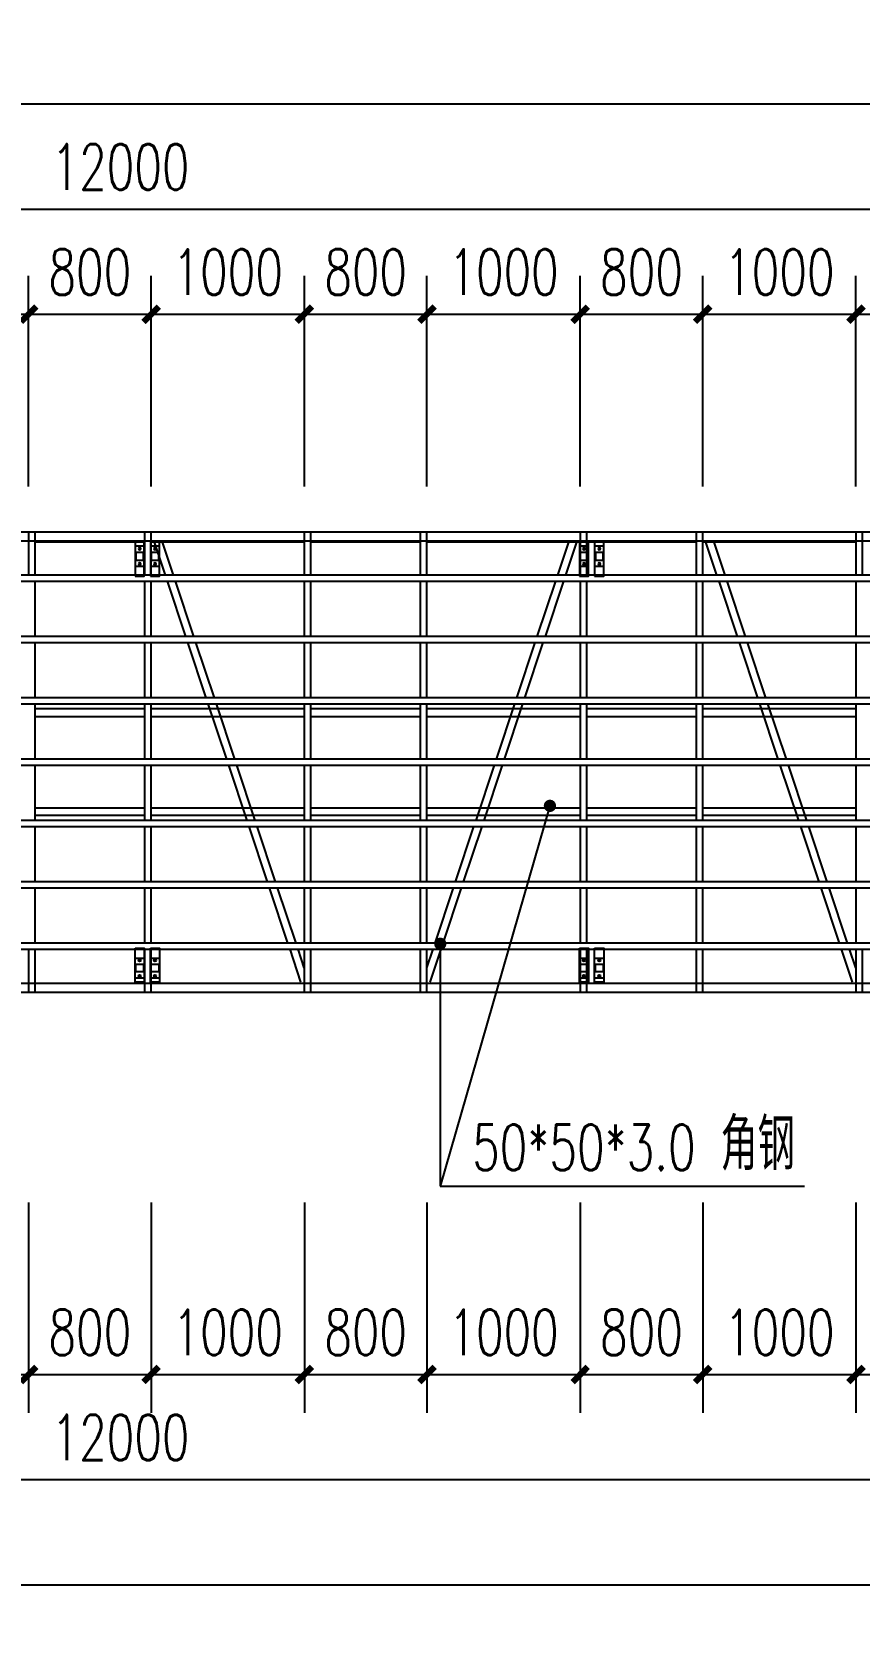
# Model space of a CAD drawing. Extents: x 396092 to 455492, y 17293 to 132793.
# Drawn here: x 411483 to 416883, y 99136 to 109517 of the extents above; entities that cross this region are included whole.
import ezdxf

# ---------------------------------------------------------------- set-up
doc = ezdxf.new("R2010")
doc.units = 0
doc.header["$LTSCALE"] = 1000
doc.header["$MEASUREMENT"] = 0
for name, color, linetype in [('DIM_LEAD', 3, 'Continuous'), ('PUB_DIM', 3, 'Continuous'), ('PUB_TEXT', 7, 'Continuous'), ('W-STEEL_FRAME钢架', 3, 'Continuous'), ('W-STEEL_KEEL钢龙骨', 5, 'Continuous')]:
    doc.layers.add(name, color=color, linetype=linetype)
doc.styles.add('_TCH_DIM', font='SIMPLEX', dxfattribs={"bigfont": 'GBCBIG'})
doc.styles.add('_TCH_DIM_T3', font='SIMPLEX', dxfattribs={"width": 0.705882, "bigfont": 'GBCBIG'})
doc.dimstyles.new('_TCH_ARCH&&100', dxfattribs={"dimtxt": 297.5, "dimasz": 100, "dimexe": 250, "dimexo": 300, "dimgap": 126.25, "dimtad": 1, "dimdec": 0, "dimzin": 0, "dimdsep": 46, "dimtxsty": '_TCH_DIM_T3', "dimblk": 'ARCHTICK', "dimcen": 0.09, "dimclrt": 7, "dimazin": 2, "dimtfac": 1, "dimtdec": 0, "dimtix": 1, "dimtmove": 2, "dimatfit": 3, "dimfxl": 100, "dimtolj": 1, "dimtzin": 0, "dimarcsym": 0})

# ---------------------------------------------------------------- blocks, each defined once
blk = doc.blocks.new('A$C2ace10f5')
for points in [[(215, -27), (275, -27), (275, -249), (215, -249)], [(215, -92), (275, -92), (275, -222), (215, -222)], [(220, -132), (270, -132), (270, -182), (220, -182)]]:
    blk.add_lwpolyline(points, close=True)
for centre in [(245, -107), (245, -207)]:
    blk.add_circle(centre, 7)
blk = doc.blocks.new('_ArchTick')
at = {"color": 0, "linetype": 'ByBlock', "const_width": 0.4}
blk.add_lwpolyline([(-0.5, -0.5), (0.5, 0.5)], dxfattribs=at)
blk = doc.blocks.new('*D264')
at = {"layer": 'Defpoints', "color": 0, "transparency": 16777216}
for p in [(406062, 100808), (440562, 100808), (440562, 99386)]:
    blk.add_point(p, dxfattribs=at)
at = {"layer": 'PUB_DIM', "color": 0, "lineweight": -2, "transparency": 16777216}
for p, q in [((406062, 100508), (406062, 99136)), ((440562, 100508), (440562, 99136)), ((406062, 99386), (440562, 99386))]:
    blk.add_line(p, q, dxfattribs=at)
at = {"layer": 'PUB_DIM', "color": 0, "lineweight": -2, "transparency": 16777216, "xscale": 100, "yscale": 100, "zscale": 100, "rotation": 180}
blk.add_blockref('_ArchTick', (406062, 99386), dxfattribs=at)
at = {"layer": 'PUB_DIM', "color": 0, "lineweight": -2, "transparency": 16777216, "xscale": 100, "yscale": 100, "zscale": 100}
blk.add_blockref('_ArchTick', (440562, 99386), dxfattribs=at)
at = {"layer": 'PUB_DIM', "color": 7, "transparency": 16777216, "insert": (423312, 99661), "char_height": 297.5, "attachment_point": 5, "style": '_TCH_DIM_T3'}
blk.add_mtext('\\A1;34500', dxfattribs=at)
blk = doc.blocks.new('*D265')
at = {"layer": 'Defpoints', "color": 0, "transparency": 16777216}
for p in [(406062, 101494), (418062, 101494), (418062, 100072)]:
    blk.add_point(p, dxfattribs=at)
at = {"layer": 'PUB_DIM', "color": 0, "lineweight": -2, "transparency": 16777216}
for p, q in [((406062, 101194), (406062, 99822)), ((418062, 101194), (418062, 99822)), ((406062, 100072), (418062, 100072))]:
    blk.add_line(p, q, dxfattribs=at)
at = {"layer": 'PUB_DIM', "color": 0, "lineweight": -2, "transparency": 16777216, "xscale": 100, "yscale": 100, "zscale": 100, "rotation": 180}
blk.add_blockref('_ArchTick', (406062, 100072), dxfattribs=at)
at = {"layer": 'PUB_DIM', "color": 0, "lineweight": -2, "transparency": 16777216, "xscale": 100, "yscale": 100, "zscale": 100}
blk.add_blockref('_ArchTick', (418062, 100072), dxfattribs=at)
at = {"layer": 'PUB_DIM', "color": 7, "transparency": 16777216, "insert": (412062, 100347), "char_height": 297.5, "attachment_point": 5, "style": '_TCH_DIM_T3'}
blk.add_mtext('\\A1;12000', dxfattribs=at)
blk = doc.blocks.new('*D273')
at = {"layer": 'Defpoints', "color": 0, "transparency": 16777216}
for p in [(410462, 102180), (411462, 102180), (411462, 100758)]:
    blk.add_point(p, dxfattribs=at)
at = {"layer": 'PUB_DIM', "color": 0, "lineweight": -2, "transparency": 16777216}
for p, q in [((410462, 101880), (410462, 100508)), ((411462, 101880), (411462, 100508)), ((410462, 100758), (411462, 100758))]:
    blk.add_line(p, q, dxfattribs=at)
at = {"layer": 'PUB_DIM', "color": 0, "lineweight": -2, "transparency": 16777216, "xscale": 100, "yscale": 100, "zscale": 100, "rotation": 180}
blk.add_blockref('_ArchTick', (410462, 100758), dxfattribs=at)
at = {"layer": 'PUB_DIM', "color": 0, "lineweight": -2, "transparency": 16777216, "xscale": 100, "yscale": 100, "zscale": 100}
blk.add_blockref('_ArchTick', (411462, 100758), dxfattribs=at)
at = {"layer": 'PUB_DIM', "color": 7, "transparency": 16777216, "insert": (410962, 101033), "char_height": 297.5, "attachment_point": 5, "style": '_TCH_DIM_T3'}
blk.add_mtext('\\A1;1000', dxfattribs=at)
blk = doc.blocks.new('*D274')
at = {"layer": 'Defpoints', "color": 0, "transparency": 16777216}
for p in [(411462, 102180), (412262, 102180), (412262, 100758)]:
    blk.add_point(p, dxfattribs=at)
at = {"layer": 'PUB_DIM', "color": 0, "lineweight": -2, "transparency": 16777216}
for p, q in [((411462, 101880), (411462, 100508)), ((412262, 101880), (412262, 100508)), ((411462, 100758), (412262, 100758))]:
    blk.add_line(p, q, dxfattribs=at)
at = {"layer": 'PUB_DIM', "color": 0, "lineweight": -2, "transparency": 16777216, "xscale": 100, "yscale": 100, "zscale": 100, "rotation": 180}
blk.add_blockref('_ArchTick', (411462, 100758), dxfattribs=at)
at = {"layer": 'PUB_DIM', "color": 0, "lineweight": -2, "transparency": 16777216, "xscale": 100, "yscale": 100, "zscale": 100}
blk.add_blockref('_ArchTick', (412262, 100758), dxfattribs=at)
at = {"layer": 'PUB_DIM', "color": 7, "transparency": 16777216, "insert": (411862, 101033), "char_height": 297.5, "attachment_point": 5, "style": '_TCH_DIM_T3'}
blk.add_mtext('\\A1;800', dxfattribs=at)
blk = doc.blocks.new('*D275')
at = {"layer": 'Defpoints', "color": 0, "transparency": 16777216}
for p in [(412262, 102180), (413262, 102180), (413262, 100758)]:
    blk.add_point(p, dxfattribs=at)
at = {"layer": 'PUB_DIM', "color": 0, "lineweight": -2, "transparency": 16777216}
for p, q in [((412262, 101880), (412262, 100508)), ((413262, 101880), (413262, 100508)), ((412262, 100758), (413262, 100758))]:
    blk.add_line(p, q, dxfattribs=at)
at = {"layer": 'PUB_DIM', "color": 0, "lineweight": -2, "transparency": 16777216, "xscale": 100, "yscale": 100, "zscale": 100, "rotation": 180}
blk.add_blockref('_ArchTick', (412262, 100758), dxfattribs=at)
at = {"layer": 'PUB_DIM', "color": 0, "lineweight": -2, "transparency": 16777216, "xscale": 100, "yscale": 100, "zscale": 100}
blk.add_blockref('_ArchTick', (413262, 100758), dxfattribs=at)
at = {"layer": 'PUB_DIM', "color": 7, "transparency": 16777216, "insert": (412762, 101033), "char_height": 297.5, "attachment_point": 5, "style": '_TCH_DIM_T3'}
blk.add_mtext('\\A1;1000', dxfattribs=at)
blk = doc.blocks.new('*D276')
at = {"layer": 'Defpoints', "color": 0, "transparency": 16777216}
for p in [(413262, 102180), (414062, 102180), (414062, 100758)]:
    blk.add_point(p, dxfattribs=at)
at = {"layer": 'PUB_DIM', "color": 0, "lineweight": -2, "transparency": 16777216}
for p, q in [((413262, 101880), (413262, 100508)), ((414062, 101880), (414062, 100508)), ((413262, 100758), (414062, 100758))]:
    blk.add_line(p, q, dxfattribs=at)
at = {"layer": 'PUB_DIM', "color": 0, "lineweight": -2, "transparency": 16777216, "xscale": 100, "yscale": 100, "zscale": 100, "rotation": 180}
blk.add_blockref('_ArchTick', (413262, 100758), dxfattribs=at)
at = {"layer": 'PUB_DIM', "color": 0, "lineweight": -2, "transparency": 16777216, "xscale": 100, "yscale": 100, "zscale": 100}
blk.add_blockref('_ArchTick', (414062, 100758), dxfattribs=at)
at = {"layer": 'PUB_DIM', "color": 7, "transparency": 16777216, "insert": (413662, 101033), "char_height": 297.5, "attachment_point": 5, "style": '_TCH_DIM_T3'}
blk.add_mtext('\\A1;800', dxfattribs=at)
blk = doc.blocks.new('*D277')
at = {"layer": 'Defpoints', "color": 0, "transparency": 16777216}
for p in [(414062, 102180), (415062, 102180), (415062, 100758)]:
    blk.add_point(p, dxfattribs=at)
at = {"layer": 'PUB_DIM', "color": 0, "lineweight": -2, "transparency": 16777216}
for p, q in [((414062, 101880), (414062, 100508)), ((415062, 101880), (415062, 100508)), ((414062, 100758), (415062, 100758))]:
    blk.add_line(p, q, dxfattribs=at)
at = {"layer": 'PUB_DIM', "color": 0, "lineweight": -2, "transparency": 16777216, "xscale": 100, "yscale": 100, "zscale": 100, "rotation": 180}
blk.add_blockref('_ArchTick', (414062, 100758), dxfattribs=at)
at = {"layer": 'PUB_DIM', "color": 0, "lineweight": -2, "transparency": 16777216, "xscale": 100, "yscale": 100, "zscale": 100}
blk.add_blockref('_ArchTick', (415062, 100758), dxfattribs=at)
at = {"layer": 'PUB_DIM', "color": 7, "transparency": 16777216, "insert": (414562, 101033), "char_height": 297.5, "attachment_point": 5, "style": '_TCH_DIM_T3'}
blk.add_mtext('\\A1;1000', dxfattribs=at)
blk = doc.blocks.new('*D278')
at = {"layer": 'Defpoints', "color": 0, "transparency": 16777216}
for p in [(415062, 102180), (415862, 102180), (415862, 100758)]:
    blk.add_point(p, dxfattribs=at)
at = {"layer": 'PUB_DIM', "color": 0, "lineweight": -2, "transparency": 16777216}
for p, q in [((415062, 101880), (415062, 100508)), ((415862, 101880), (415862, 100508)), ((415062, 100758), (415862, 100758))]:
    blk.add_line(p, q, dxfattribs=at)
at = {"layer": 'PUB_DIM', "color": 0, "lineweight": -2, "transparency": 16777216, "xscale": 100, "yscale": 100, "zscale": 100, "rotation": 180}
blk.add_blockref('_ArchTick', (415062, 100758), dxfattribs=at)
at = {"layer": 'PUB_DIM', "color": 0, "lineweight": -2, "transparency": 16777216, "xscale": 100, "yscale": 100, "zscale": 100}
blk.add_blockref('_ArchTick', (415862, 100758), dxfattribs=at)
at = {"layer": 'PUB_DIM', "color": 7, "transparency": 16777216, "insert": (415462, 101033), "char_height": 297.5, "attachment_point": 5, "style": '_TCH_DIM_T3'}
blk.add_mtext('\\A1;800', dxfattribs=at)
blk = doc.blocks.new('*D279')
at = {"layer": 'Defpoints', "color": 0, "transparency": 16777216}
for p in [(415862, 102180), (416862, 102180), (416862, 100758)]:
    blk.add_point(p, dxfattribs=at)
at = {"layer": 'PUB_DIM', "color": 0, "lineweight": -2, "transparency": 16777216}
for p, q in [((415862, 101880), (415862, 100508)), ((416862, 101880), (416862, 100508)), ((415862, 100758), (416862, 100758))]:
    blk.add_line(p, q, dxfattribs=at)
at = {"layer": 'PUB_DIM', "color": 0, "lineweight": -2, "transparency": 16777216, "xscale": 100, "yscale": 100, "zscale": 100, "rotation": 180}
blk.add_blockref('_ArchTick', (415862, 100758), dxfattribs=at)
at = {"layer": 'PUB_DIM', "color": 0, "lineweight": -2, "transparency": 16777216, "xscale": 100, "yscale": 100, "zscale": 100}
blk.add_blockref('_ArchTick', (416862, 100758), dxfattribs=at)
at = {"layer": 'PUB_DIM', "color": 7, "transparency": 16777216, "insert": (416362, 101033), "char_height": 297.5, "attachment_point": 5, "style": '_TCH_DIM_T3'}
blk.add_mtext('\\A1;1000', dxfattribs=at)
blk = doc.blocks.new('*D280')
at = {"layer": 'Defpoints', "color": 0, "transparency": 16777216}
for p in [(416862, 102180), (417662, 102180), (417662, 100758)]:
    blk.add_point(p, dxfattribs=at)
at = {"layer": 'PUB_DIM', "color": 0, "lineweight": -2, "transparency": 16777216}
for p, q in [((416862, 101880), (416862, 100508)), ((417662, 101880), (417662, 100508)), ((416862, 100758), (417662, 100758))]:
    blk.add_line(p, q, dxfattribs=at)
at = {"layer": 'PUB_DIM', "color": 0, "lineweight": -2, "transparency": 16777216, "xscale": 100, "yscale": 100, "zscale": 100, "rotation": 180}
blk.add_blockref('_ArchTick', (416862, 100758), dxfattribs=at)
at = {"layer": 'PUB_DIM', "color": 0, "lineweight": -2, "transparency": 16777216, "xscale": 100, "yscale": 100, "zscale": 100}
blk.add_blockref('_ArchTick', (417662, 100758), dxfattribs=at)
at = {"layer": 'PUB_DIM', "color": 7, "transparency": 16777216, "insert": (417262, 101033), "char_height": 297.5, "attachment_point": 5, "style": '_TCH_DIM_T3'}
blk.add_mtext('\\A1;800', dxfattribs=at)
blk = doc.blocks.new('*D309')
at = {"layer": 'Defpoints', "color": 0, "transparency": 16777216}
for p in [(440562, 109047), (406062, 107625), (440562, 107625)]:
    blk.add_point(p, dxfattribs=at)
at = {"layer": 'PUB_DIM', "color": 0, "lineweight": -2, "transparency": 16777216}
for p, q in [((406062, 107925), (406062, 109297)), ((440562, 107925), (440562, 109297)), ((406062, 109047), (440562, 109047))]:
    blk.add_line(p, q, dxfattribs=at)
at = {"layer": 'PUB_DIM', "color": 0, "lineweight": -2, "transparency": 16777216, "xscale": 100, "yscale": 100, "zscale": 100, "rotation": 180}
blk.add_blockref('_ArchTick', (406062, 109047), dxfattribs=at)
at = {"layer": 'PUB_DIM', "color": 0, "lineweight": -2, "transparency": 16777216, "xscale": 100, "yscale": 100, "zscale": 100}
blk.add_blockref('_ArchTick', (440562, 109047), dxfattribs=at)
at = {"layer": 'PUB_DIM', "color": 7, "transparency": 16777216, "insert": (423312, 109322), "char_height": 297.5, "attachment_point": 5, "style": '_TCH_DIM_T3'}
blk.add_mtext('\\A1;34500', dxfattribs=at)
blk = doc.blocks.new('*D310')
at = {"layer": 'Defpoints', "color": 0, "transparency": 16777216}
for p in [(418062, 108361), (406062, 106939), (418062, 106939)]:
    blk.add_point(p, dxfattribs=at)
at = {"layer": 'PUB_DIM', "color": 0, "lineweight": -2, "transparency": 16777216}
for p, q in [((406062, 107239), (406062, 108611)), ((418062, 107239), (418062, 108611)), ((406062, 108361), (418062, 108361))]:
    blk.add_line(p, q, dxfattribs=at)
at = {"layer": 'PUB_DIM', "color": 0, "lineweight": -2, "transparency": 16777216, "xscale": 100, "yscale": 100, "zscale": 100, "rotation": 180}
blk.add_blockref('_ArchTick', (406062, 108361), dxfattribs=at)
at = {"layer": 'PUB_DIM', "color": 0, "lineweight": -2, "transparency": 16777216, "xscale": 100, "yscale": 100, "zscale": 100}
blk.add_blockref('_ArchTick', (418062, 108361), dxfattribs=at)
at = {"layer": 'PUB_DIM', "color": 7, "transparency": 16777216, "insert": (412062, 108636), "char_height": 297.5, "attachment_point": 5, "style": '_TCH_DIM_T3'}
blk.add_mtext('\\A1;12000', dxfattribs=at)
blk = doc.blocks.new('*D318')
at = {"layer": 'Defpoints', "color": 0, "transparency": 16777216}
for p in [(411462, 107675), (410462, 106252), (411462, 106252)]:
    blk.add_point(p, dxfattribs=at)
at = {"layer": 'PUB_DIM', "color": 0, "lineweight": -2, "transparency": 16777216}
for p, q in [((410462, 106552), (410462, 107925)), ((411462, 106552), (411462, 107925)), ((410462, 107675), (411462, 107675))]:
    blk.add_line(p, q, dxfattribs=at)
at = {"layer": 'PUB_DIM', "color": 0, "lineweight": -2, "transparency": 16777216, "xscale": 100, "yscale": 100, "zscale": 100, "rotation": 180}
blk.add_blockref('_ArchTick', (410462, 107675), dxfattribs=at)
at = {"layer": 'PUB_DIM', "color": 0, "lineweight": -2, "transparency": 16777216, "xscale": 100, "yscale": 100, "zscale": 100}
blk.add_blockref('_ArchTick', (411462, 107675), dxfattribs=at)
at = {"layer": 'PUB_DIM', "color": 7, "transparency": 16777216, "insert": (410962, 107950), "char_height": 297.5, "attachment_point": 5, "style": '_TCH_DIM_T3'}
blk.add_mtext('\\A1;1000', dxfattribs=at)
blk = doc.blocks.new('*D319')
at = {"layer": 'Defpoints', "color": 0, "transparency": 16777216}
for p in [(412262, 107675), (411462, 106252), (412262, 106252)]:
    blk.add_point(p, dxfattribs=at)
at = {"layer": 'PUB_DIM', "color": 0, "lineweight": -2, "transparency": 16777216}
for p, q in [((411462, 106552), (411462, 107925)), ((412262, 106552), (412262, 107925)), ((411462, 107675), (412262, 107675))]:
    blk.add_line(p, q, dxfattribs=at)
at = {"layer": 'PUB_DIM', "color": 0, "lineweight": -2, "transparency": 16777216, "xscale": 100, "yscale": 100, "zscale": 100, "rotation": 180}
blk.add_blockref('_ArchTick', (411462, 107675), dxfattribs=at)
at = {"layer": 'PUB_DIM', "color": 0, "lineweight": -2, "transparency": 16777216, "xscale": 100, "yscale": 100, "zscale": 100}
blk.add_blockref('_ArchTick', (412262, 107675), dxfattribs=at)
at = {"layer": 'PUB_DIM', "color": 7, "transparency": 16777216, "insert": (411862, 107950), "char_height": 297.5, "attachment_point": 5, "style": '_TCH_DIM_T3'}
blk.add_mtext('\\A1;800', dxfattribs=at)
blk = doc.blocks.new('*D320')
at = {"layer": 'Defpoints', "color": 0, "transparency": 16777216}
for p in [(413262, 107675), (412262, 106252), (413262, 106252)]:
    blk.add_point(p, dxfattribs=at)
at = {"layer": 'PUB_DIM', "color": 0, "lineweight": -2, "transparency": 16777216}
for p, q in [((412262, 106552), (412262, 107925)), ((413262, 106552), (413262, 107925)), ((412262, 107675), (413262, 107675))]:
    blk.add_line(p, q, dxfattribs=at)
at = {"layer": 'PUB_DIM', "color": 0, "lineweight": -2, "transparency": 16777216, "xscale": 100, "yscale": 100, "zscale": 100, "rotation": 180}
blk.add_blockref('_ArchTick', (412262, 107675), dxfattribs=at)
at = {"layer": 'PUB_DIM', "color": 0, "lineweight": -2, "transparency": 16777216, "xscale": 100, "yscale": 100, "zscale": 100}
blk.add_blockref('_ArchTick', (413262, 107675), dxfattribs=at)
at = {"layer": 'PUB_DIM', "color": 7, "transparency": 16777216, "insert": (412762, 107950), "char_height": 297.5, "attachment_point": 5, "style": '_TCH_DIM_T3'}
blk.add_mtext('\\A1;1000', dxfattribs=at)
blk = doc.blocks.new('*D321')
at = {"layer": 'Defpoints', "color": 0, "transparency": 16777216}
for p in [(414062, 107675), (413262, 106252), (414062, 106252)]:
    blk.add_point(p, dxfattribs=at)
at = {"layer": 'PUB_DIM', "color": 0, "lineweight": -2, "transparency": 16777216}
for p, q in [((413262, 106552), (413262, 107925)), ((414062, 106552), (414062, 107925)), ((413262, 107675), (414062, 107675))]:
    blk.add_line(p, q, dxfattribs=at)
at = {"layer": 'PUB_DIM', "color": 0, "lineweight": -2, "transparency": 16777216, "xscale": 100, "yscale": 100, "zscale": 100, "rotation": 180}
blk.add_blockref('_ArchTick', (413262, 107675), dxfattribs=at)
at = {"layer": 'PUB_DIM', "color": 0, "lineweight": -2, "transparency": 16777216, "xscale": 100, "yscale": 100, "zscale": 100}
blk.add_blockref('_ArchTick', (414062, 107675), dxfattribs=at)
at = {"layer": 'PUB_DIM', "color": 7, "transparency": 16777216, "insert": (413662, 107950), "char_height": 297.5, "attachment_point": 5, "style": '_TCH_DIM_T3'}
blk.add_mtext('\\A1;800', dxfattribs=at)
blk = doc.blocks.new('*D322')
at = {"layer": 'Defpoints', "color": 0, "transparency": 16777216}
for p in [(415062, 107675), (414062, 106252), (415062, 106252)]:
    blk.add_point(p, dxfattribs=at)
at = {"layer": 'PUB_DIM', "color": 0, "lineweight": -2, "transparency": 16777216}
for p, q in [((414062, 106552), (414062, 107925)), ((415062, 106552), (415062, 107925)), ((414062, 107675), (415062, 107675))]:
    blk.add_line(p, q, dxfattribs=at)
at = {"layer": 'PUB_DIM', "color": 0, "lineweight": -2, "transparency": 16777216, "xscale": 100, "yscale": 100, "zscale": 100, "rotation": 180}
blk.add_blockref('_ArchTick', (414062, 107675), dxfattribs=at)
at = {"layer": 'PUB_DIM', "color": 0, "lineweight": -2, "transparency": 16777216, "xscale": 100, "yscale": 100, "zscale": 100}
blk.add_blockref('_ArchTick', (415062, 107675), dxfattribs=at)
at = {"layer": 'PUB_DIM', "color": 7, "transparency": 16777216, "insert": (414562, 107950), "char_height": 297.5, "attachment_point": 5, "style": '_TCH_DIM_T3'}
blk.add_mtext('\\A1;1000', dxfattribs=at)
blk = doc.blocks.new('*D323')
at = {"layer": 'Defpoints', "color": 0, "transparency": 16777216}
for p in [(415862, 107675), (415062, 106252), (415862, 106252)]:
    blk.add_point(p, dxfattribs=at)
at = {"layer": 'PUB_DIM', "color": 0, "lineweight": -2, "transparency": 16777216}
for p, q in [((415062, 106552), (415062, 107925)), ((415862, 106552), (415862, 107925)), ((415062, 107675), (415862, 107675))]:
    blk.add_line(p, q, dxfattribs=at)
at = {"layer": 'PUB_DIM', "color": 0, "lineweight": -2, "transparency": 16777216, "xscale": 100, "yscale": 100, "zscale": 100, "rotation": 180}
blk.add_blockref('_ArchTick', (415062, 107675), dxfattribs=at)
at = {"layer": 'PUB_DIM', "color": 0, "lineweight": -2, "transparency": 16777216, "xscale": 100, "yscale": 100, "zscale": 100}
blk.add_blockref('_ArchTick', (415862, 107675), dxfattribs=at)
at = {"layer": 'PUB_DIM', "color": 7, "transparency": 16777216, "insert": (415462, 107950), "char_height": 297.5, "attachment_point": 5, "style": '_TCH_DIM_T3'}
blk.add_mtext('\\A1;800', dxfattribs=at)
blk = doc.blocks.new('*D324')
at = {"layer": 'Defpoints', "color": 0, "transparency": 16777216}
for p in [(416862, 107675), (415862, 106252), (416862, 106252)]:
    blk.add_point(p, dxfattribs=at)
at = {"layer": 'PUB_DIM', "color": 0, "lineweight": -2, "transparency": 16777216}
for p, q in [((415862, 106552), (415862, 107925)), ((416862, 106552), (416862, 107925)), ((415862, 107675), (416862, 107675))]:
    blk.add_line(p, q, dxfattribs=at)
at = {"layer": 'PUB_DIM', "color": 0, "lineweight": -2, "transparency": 16777216, "xscale": 100, "yscale": 100, "zscale": 100, "rotation": 180}
blk.add_blockref('_ArchTick', (415862, 107675), dxfattribs=at)
at = {"layer": 'PUB_DIM', "color": 0, "lineweight": -2, "transparency": 16777216, "xscale": 100, "yscale": 100, "zscale": 100}
blk.add_blockref('_ArchTick', (416862, 107675), dxfattribs=at)
at = {"layer": 'PUB_DIM', "color": 7, "transparency": 16777216, "insert": (416362, 107950), "char_height": 297.5, "attachment_point": 5, "style": '_TCH_DIM_T3'}
blk.add_mtext('\\A1;1000', dxfattribs=at)
blk = doc.blocks.new('*D325')
at = {"layer": 'Defpoints', "color": 0, "transparency": 16777216}
for p in [(417662, 107675), (416862, 106252), (417662, 106252)]:
    blk.add_point(p, dxfattribs=at)
at = {"layer": 'PUB_DIM', "color": 0, "lineweight": -2, "transparency": 16777216}
for p, q in [((416862, 106552), (416862, 107925)), ((417662, 106552), (417662, 107925)), ((416862, 107675), (417662, 107675))]:
    blk.add_line(p, q, dxfattribs=at)
at = {"layer": 'PUB_DIM', "color": 0, "lineweight": -2, "transparency": 16777216, "xscale": 100, "yscale": 100, "zscale": 100, "rotation": 180}
blk.add_blockref('_ArchTick', (416862, 107675), dxfattribs=at)
at = {"layer": 'PUB_DIM', "color": 0, "lineweight": -2, "transparency": 16777216, "xscale": 100, "yscale": 100, "zscale": 100}
blk.add_blockref('_ArchTick', (417662, 107675), dxfattribs=at)
at = {"layer": 'PUB_DIM', "color": 7, "transparency": 16777216, "insert": (417262, 107950), "char_height": 297.5, "attachment_point": 5, "style": '_TCH_DIM_T3'}
blk.add_mtext('\\A1;800', dxfattribs=at)

msp = doc.modelspace()

# ---------------------------------------------------------------- linework, layer by layer
at = {"layer": 'DIM_LEAD'}
for p, q in [((414864.7, 104467.8), (414149, 101985.8)), ((414149, 103568), (414149, 101985.8)), ((414149, 101985.8), (416525.5, 101985.8))]:
    msp.add_line(p, q, dxfattribs=at)
at = {"layer": 'DIM_LEAD', "const_width": 40}
for points in [[(414870.2, 104487, 1), (414859.1, 104448.6, 1)], [(414149, 103588, 1), (414149, 103548, 1)]]:
    msp.add_lwpolyline(points, format="xyb", close=True, dxfattribs=at)
at = {"layer": 'W-STEEL_FRAME钢架', "color": 30, "linetype": 'Continuous', "true_color": 0xf26722}
for p, q in [((412354.9, 105972.5, 2000), (412283.2, 106187.5, 2000)), ((412407.6, 105972.5, 2000), (412335.9, 106187.5, 2000)), ((414915.5, 105972.5, 2000), (414987.2, 106187.5, 2000)), ((414968.2, 105972.5, 2000), (415039.9, 106187.5, 2000)), ((415954.9, 105972.5, 2000), (415883.2, 106187.5, 2000)), ((416007.6, 105972.5, 2000), (415935.9, 106187.5, 2000)), ((412488.2, 105572.5, 2000), (412368.2, 105932.5, 2000)), ((412540.9, 105572.5, 2000), (412420.9, 105932.5, 2000)), ((414782.2, 105572.5, 2000), (414902.2, 105932.5, 2000)), ((414834.9, 105572.5, 2000), (414954.9, 105932.5, 2000)), ((416088.2, 105572.5, 2000), (415968.2, 105932.5, 2000)), ((416140.9, 105572.5, 2000), (416020.9, 105932.5, 2000)), ((412621.5, 105172.5, 2000), (412501.5, 105532.5, 2000)), ((412674.3, 105172.5, 2000), (412554.3, 105532.5, 2000)), ((414648.8, 105172.5, 2000), (414768.8, 105532.5, 2000)), ((414701.5, 105172.5, 2000), (414821.5, 105532.5, 2000)), ((416221.5, 105172.5, 2000), (416101.5, 105532.5, 2000)), ((416274.3, 105172.5, 2000), (416154.3, 105532.5, 2000)), ((412754.9, 104772.5, 2000), (412634.9, 105132.5, 2000)), ((412807.6, 104772.5, 2000), (412687.6, 105132.5, 2000)), ((414515.5, 104772.5, 2000), (414635.5, 105132.5, 2000)), ((414568.2, 104772.5, 2000), (414688.2, 105132.5, 2000)), ((416354.9, 104772.5, 2000), (416234.9, 105132.5, 2000)), ((416407.6, 104772.5, 2000), (416287.6, 105132.5, 2000)), ((412888.2, 104372.5, 2000), (412768.2, 104732.5, 2000)), ((412940.9, 104372.5, 2000), (412820.9, 104732.5, 2000)), ((414382.2, 104372.5, 2000), (414502.2, 104732.5, 2000)), ((414434.9, 104372.5, 2000), (414554.9, 104732.5, 2000)), ((416488.2, 104372.5, 2000), (416368.2, 104732.5, 2000)), ((416540.9, 104372.5, 2000), (416420.9, 104732.5, 2000)), ((413021.5, 103972.5, 2000), (412901.5, 104332.5, 2000)), ((413074.3, 103972.5, 2000), (412954.3, 104332.5, 2000)), ((414248.8, 103972.5, 2000), (414368.8, 104332.5, 2000)), ((414301.5, 103972.5, 2000), (414421.5, 104332.5, 2000)), ((416621.5, 103972.5, 2000), (416501.5, 104332.5, 2000)), ((416674.3, 103972.5, 2000), (416554.3, 104332.5, 2000)), ((413154.9, 103572.5, 2000), (413034.9, 103932.5, 2000)), ((413207.6, 103572.5, 2000), (413087.6, 103932.5, 2000)), ((414115.5, 103572.5, 2000), (414235.5, 103932.5, 2000)), ((414168.2, 103572.5, 2000), (414288.2, 103932.5, 2000)), ((416754.9, 103572.5, 2000), (416634.9, 103932.5, 2000)), ((416807.6, 103572.5, 2000), (416687.6, 103932.5, 2000)), ((413239.9, 103317.5, 2000), (413168.2, 103532.5, 2000)), ((413261.5, 103410.6, 2000), (413220.9, 103532.5, 2000)), ((414061.5, 103410.6, 2000), (414102.2, 103532.5, 2000)), ((414083.2, 103317.5, 2000), (414154.9, 103532.5, 2000)), ((416839.9, 103317.5, 2000), (416768.2, 103532.5, 2000)), ((416861.5, 103410.6, 2000), (416820.9, 103532.5, 2000))]:
    msp.add_line(p, q, dxfattribs=at)
at = {"layer": 'W-STEEL_FRAME钢架', "linetype": 'Continuous'}
for points in [[(406061.5, 103252.5), (418061.5, 103252.5), (418061.5, 106252.5), (406061.5, 106252.5)], [(406119.5, 103310.5), (418003.5, 103310.5), (418003.5, 106194.5), (406119.5, 106194.5)]]:
    msp.add_lwpolyline(points, close=True, dxfattribs=at)
at = {"layer": 'W-STEEL_FRAME钢架', "linetype": 'Continuous', "elevation": 2000}
for points in [[(411504.5, 105972.5), (411504.5, 106252.5), (411461.5, 106252.5), (411461.5, 105972.5)], [(412261.5, 105972.5), (412261.5, 106252.5), (412218.5, 106252.5), (412218.5, 105972.5)], [(413304.5, 105972.5), (413304.5, 106252.5), (413261.5, 106252.5), (413261.5, 105972.5)], [(414061.5, 105972.5), (414061.5, 106252.5), (414018.5, 106252.5), (414018.5, 105972.5)], [(415104.5, 105972.5), (415104.5, 106252.5), (415061.5, 106252.5), (415061.5, 105972.5)], [(415861.5, 105972.5), (415861.5, 106252.5), (415818.5, 106252.5), (415818.5, 105972.5)], [(416904.5, 105972.5), (416904.5, 106252.5), (416861.5, 106252.5), (416861.5, 105972.5)], [(411504.5, 105572.5), (411504.5, 105932.5)], [(412218.5, 105932.5), (412218.5, 105572.5)], [(412261.5, 105572.5), (412261.5, 105932.5)], [(413261.5, 105932.5), (413261.5, 105572.5)], [(413304.5, 105572.5), (413304.5, 105932.5)], [(414018.5, 105932.5), (414018.5, 105572.5)], [(414061.5, 105572.5), (414061.5, 105932.5)], [(415061.5, 105932.5), (415061.5, 105572.5)], [(415104.5, 105572.5), (415104.5, 105932.5)], [(415818.5, 105932.5), (415818.5, 105572.5)], [(415861.5, 105572.5), (415861.5, 105932.5)], [(416861.5, 105932.5), (416861.5, 105572.5)], [(411504.5, 105172.5), (411504.5, 105532.5)], [(412218.5, 105532.5), (412218.5, 105172.5)], [(412261.5, 105172.5), (412261.5, 105532.5)], [(413261.5, 105532.5), (413261.5, 105172.5)], [(413304.5, 105172.5), (413304.5, 105532.5)], [(414018.5, 105532.5), (414018.5, 105172.5)], [(414061.5, 105172.5), (414061.5, 105532.5)], [(415061.5, 105532.5), (415061.5, 105172.5)], [(415104.5, 105172.5), (415104.5, 105532.5)], [(415818.5, 105532.5), (415818.5, 105172.5)], [(415861.5, 105172.5), (415861.5, 105532.5)], [(416861.5, 105532.5), (416861.5, 105172.5)], [(411504.5, 104772.5), (411504.5, 105132.5)], [(412218.5, 105132.5), (412218.5, 104772.5)], [(412261.5, 104772.5), (412261.5, 105132.5)], [(413261.5, 105132.5), (413261.5, 104772.5)], [(413304.5, 104772.5), (413304.5, 105132.5)], [(414018.5, 105132.5), (414018.5, 104772.5)], [(414061.5, 104772.5), (414061.5, 105132.5)], [(415061.5, 105132.5), (415061.5, 104772.5)], [(415104.5, 104772.5), (415104.5, 105132.5)], [(415818.5, 105132.5), (415818.5, 104772.5)], [(415861.5, 104772.5), (415861.5, 105132.5)], [(416861.5, 105132.5), (416861.5, 104772.5)], [(411504.5, 104372.5), (411504.5, 104732.5)], [(412218.5, 104732.5), (412218.5, 104372.5)], [(412261.5, 104372.5), (412261.5, 104732.5)], [(413261.5, 104732.5), (413261.5, 104372.5)], [(413304.5, 104372.5), (413304.5, 104732.5)], [(414018.5, 104732.5), (414018.5, 104372.5)], [(414061.5, 104372.5), (414061.5, 104732.5)], [(415061.5, 104732.5), (415061.5, 104372.5)], [(415104.5, 104372.5), (415104.5, 104732.5)], [(415818.5, 104732.5), (415818.5, 104372.5)], [(415861.5, 104372.5), (415861.5, 104732.5)], [(416861.5, 104732.5), (416861.5, 104372.5)], [(411504.5, 103972.5), (411504.5, 104332.5)], [(412218.5, 104332.5), (412218.5, 103972.5)], [(412261.5, 103972.5), (412261.5, 104332.5)], [(413261.5, 104332.5), (413261.5, 103972.5)], [(413304.5, 103972.5), (413304.5, 104332.5)], [(414018.5, 104332.5), (414018.5, 103972.5)], [(414061.5, 103972.5), (414061.5, 104332.5)], [(415061.5, 104332.5), (415061.5, 103972.5)], [(415104.5, 103972.5), (415104.5, 104332.5)], [(415818.5, 104332.5), (415818.5, 103972.5)], [(415861.5, 103972.5), (415861.5, 104332.5)], [(416861.5, 104332.5), (416861.5, 103972.5)], [(411504.5, 103572.5), (411504.5, 103932.5)], [(412218.5, 103932.5), (412218.5, 103572.5)], [(412261.5, 103572.5), (412261.5, 103932.5)], [(413261.5, 103932.5), (413261.5, 103572.5)], [(413304.5, 103572.5), (413304.5, 103932.5)], [(414018.5, 103932.5), (414018.5, 103572.5)], [(414061.5, 103572.5), (414061.5, 103932.5)], [(415061.5, 103932.5), (415061.5, 103572.5)], [(415104.5, 103572.5), (415104.5, 103932.5)], [(415818.5, 103932.5), (415818.5, 103572.5)], [(415861.5, 103572.5), (415861.5, 103932.5)], [(416861.5, 103932.5), (416861.5, 103572.5)], [(411461.5, 103532.5), (411461.5, 103252.5), (411504.5, 103252.5), (411504.5, 103532.5)], [(412218.5, 103532.5), (412218.5, 103252.5), (412261.5, 103252.5), (412261.5, 103532.5)], [(413261.5, 103532.5), (413261.5, 103252.5), (413304.5, 103252.5), (413304.5, 103532.5)], [(414018.5, 103532.5), (414018.5, 103252.5), (414061.5, 103252.5), (414061.5, 103532.5)], [(415061.5, 103532.5), (415061.5, 103252.5), (415104.5, 103252.5), (415104.5, 103532.5)], [(415818.5, 103532.5), (415818.5, 103252.5), (415861.5, 103252.5), (415861.5, 103532.5)], [(416861.5, 103532.5), (416861.5, 103252.5), (416904.5, 103252.5), (416904.5, 103532.5)]]:
    msp.add_lwpolyline(points, dxfattribs=at)
at = {"layer": 'W-STEEL_FRAME钢架', "linetype": 'Continuous'}
for points in [[(412218.5, 106187.5), (411504.5, 106187.5)], [(413261.5, 106187.5), (412261.5, 106187.5)], [(414018.5, 106187.5), (413304.5, 106187.5)], [(415061.5, 106187.5), (414061.5, 106187.5)], [(415818.5, 106187.5), (415104.5, 106187.5)], [(416861.5, 106187.5), (415861.5, 106187.5)]]:
    msp.add_lwpolyline(points, dxfattribs=at)
at = {"layer": 'W-STEEL_FRAME钢架', "color": 30, "linetype": 'Continuous', "true_color": 0xf26722}
for points in [[(412218.5, 105100.5), (411504.5, 105100.5)], [(413261.5, 105100.5), (412261.5, 105100.5)], [(414018.5, 105100.5), (413304.5, 105100.5)], [(415061.5, 105100.5), (414061.5, 105100.5)], [(415818.5, 105100.5), (415104.5, 105100.5)], [(416861.5, 105100.5), (415861.5, 105100.5)], [(411504.5, 105050.5), (412218.5, 105050.5)], [(412261.5, 105050.5), (413261.5, 105050.5)], [(413304.5, 105050.5), (414018.5, 105050.5)], [(414061.5, 105050.5), (415061.5, 105050.5)], [(415104.5, 105050.5), (415818.5, 105050.5)], [(415861.5, 105050.5), (416861.5, 105050.5)], [(411504.5, 104454.5), (412218.5, 104454.5)], [(412261.5, 104454.5), (413261.5, 104454.5)], [(413304.5, 104454.5), (414018.5, 104454.5)], [(414061.5, 104454.5), (415061.5, 104454.5)], [(415104.5, 104454.5), (415818.5, 104454.5)], [(415861.5, 104454.5), (416861.5, 104454.5)], [(412218.5, 104404.5), (411504.5, 104404.5)], [(413261.5, 104404.5), (412261.5, 104404.5)], [(414018.5, 104404.5), (413304.5, 104404.5)], [(415061.5, 104404.5), (414061.5, 104404.5)], [(415818.5, 104404.5), (415104.5, 104404.5)], [(416861.5, 104404.5), (415861.5, 104404.5)]]:
    msp.add_lwpolyline(points, dxfattribs=at)
at = {"layer": 'W-STEEL_KEEL钢龙骨'}
for points in [[(406061.5, 105932.5), (418061.5, 105932.5), (418061.5, 105972.5), (406061.5, 105972.5)], [(406061.5, 105532.5), (418061.5, 105532.5), (418061.5, 105572.5), (406061.5, 105572.5)], [(406061.5, 105132.5), (418061.5, 105132.5), (418061.5, 105172.5), (406061.5, 105172.5)], [(406061.5, 104732.5), (418061.5, 104732.5), (418061.5, 104772.5), (406061.5, 104772.5)], [(406061.5, 104332.5), (418061.5, 104332.5), (418061.5, 104372.5), (406061.5, 104372.5)], [(406061.5, 103932.5), (418061.5, 103932.5), (418061.5, 103972.5), (406061.5, 103972.5)], [(406061.5, 103532.5), (418061.5, 103532.5), (418061.5, 103572.5), (406061.5, 103572.5)]]:
    msp.add_lwpolyline(points, close=True, dxfattribs=at)

# ---------------------------------------------------------------- block references
at = {"xscale": -1, "rotation": 180}
for p in [(411941.6, 105938.8), (412041.6, 105938.8), (414841.6, 105938.8), (414941.6, 105938.8)]:
    msp.add_blockref('A$C2ace10f5', p, dxfattribs=at)
for p in [(411941.6, 103566.2), (412041.6, 103566.2), (414841.6, 103566.2), (414941.6, 103566.2)]:
    msp.add_blockref('A$C2ace10f5', p)

# ---------------------------------------------------------------- texts
at = {"layer": 'PUB_TEXT', "style": '_TCH_DIM', "width": 0.705882}
msp.add_text('50*50*3.0', height=297.5, dxfattribs=at).set_placement((414357.4, 102090.8))
at = {"layer": 'PUB_TEXT', "style": '_TCH_DIM'}
msp.add_text('角钢', height=337.59, dxfattribs=at).set_placement((415977.4, 102090.8))

# ---------------------------------------------------------------- dimensions: what is measured, and where the dimension line sits
at = {"layer": 'PUB_DIM'}
for p1, p2, distance, picture, middle in [((406061.5, 107624.8), (440561.5, 107624.8), 1422.3, '*D309', (423311.5, 109322.1)), ((406061.5, 106938.6), (418061.5, 106938.6), 1422.3, '*D310', (412061.5, 108635.9)), ((410461.5, 106252.5), (411461.5, 106252.5), 1422.3, '*D318', (410961.5, 107949.8)), ((411461.5, 106252.5), (412261.5, 106252.5), 1422.3, '*D319', (411861.5, 107949.8)), ((412261.5, 106252.5), (413261.5, 106252.5), 1422.3, '*D320', (412761.5, 107949.8)), ((413261.5, 106252.5), (414061.5, 106252.5), 1422.3, '*D321', (413661.5, 107949.8)), ((414061.5, 106252.5), (415061.5, 106252.5), 1422.3, '*D322', (414561.5, 107949.8)), ((415061.5, 106252.5), (415861.5, 106252.5), 1422.3, '*D323', (415461.5, 107949.8)), ((415861.5, 106252.5), (416861.5, 106252.5), 1422.3, '*D324', (416361.5, 107949.8)), ((416861.5, 106252.5), (417661.5, 106252.5), 1422.3, '*D325', (417261.5, 107949.8)), ((410461.5, 102180.3), (411461.5, 102180.3), -1422.3, '*D273', (410961.5, 101033)), ((411461.5, 102180.3), (412261.5, 102180.3), -1422.3, '*D274', (411861.5, 101033)), ((412261.5, 102180.3), (413261.5, 102180.3), -1422.3, '*D275', (412761.5, 101033)), ((413261.5, 102180.3), (414061.5, 102180.3), -1422.3, '*D276', (413661.5, 101033)), ((414061.5, 102180.3), (415061.5, 102180.3), -1422.3, '*D277', (414561.5, 101033)), ((415061.5, 102180.3), (415861.5, 102180.3), -1422.3, '*D278', (415461.5, 101033)), ((415861.5, 102180.3), (416861.5, 102180.3), -1422.3, '*D279', (416361.5, 101033)), ((416861.5, 102180.3), (417661.5, 102180.3), -1422.3, '*D280', (417261.5, 101033)), ((406061.5, 101494.1), (418061.5, 101494.1), -1422.3, '*D265', (412061.5, 100346.8)), ((406061.5, 100808), (440561.5, 100808), -1422.3, '*D264', (423311.5, 99660.7))]:
    dim = msp.add_aligned_dim(p1=p1, p2=p2, distance=distance, dimstyle='_TCH_ARCH&&100', dxfattribs=at)
    dim.commit()
    dim.dimension.update_dxf_attribs({"geometry": picture, "text_midpoint": middle})

doc.saveas('drawing.dxf')
